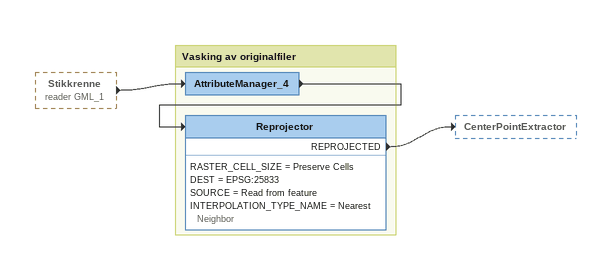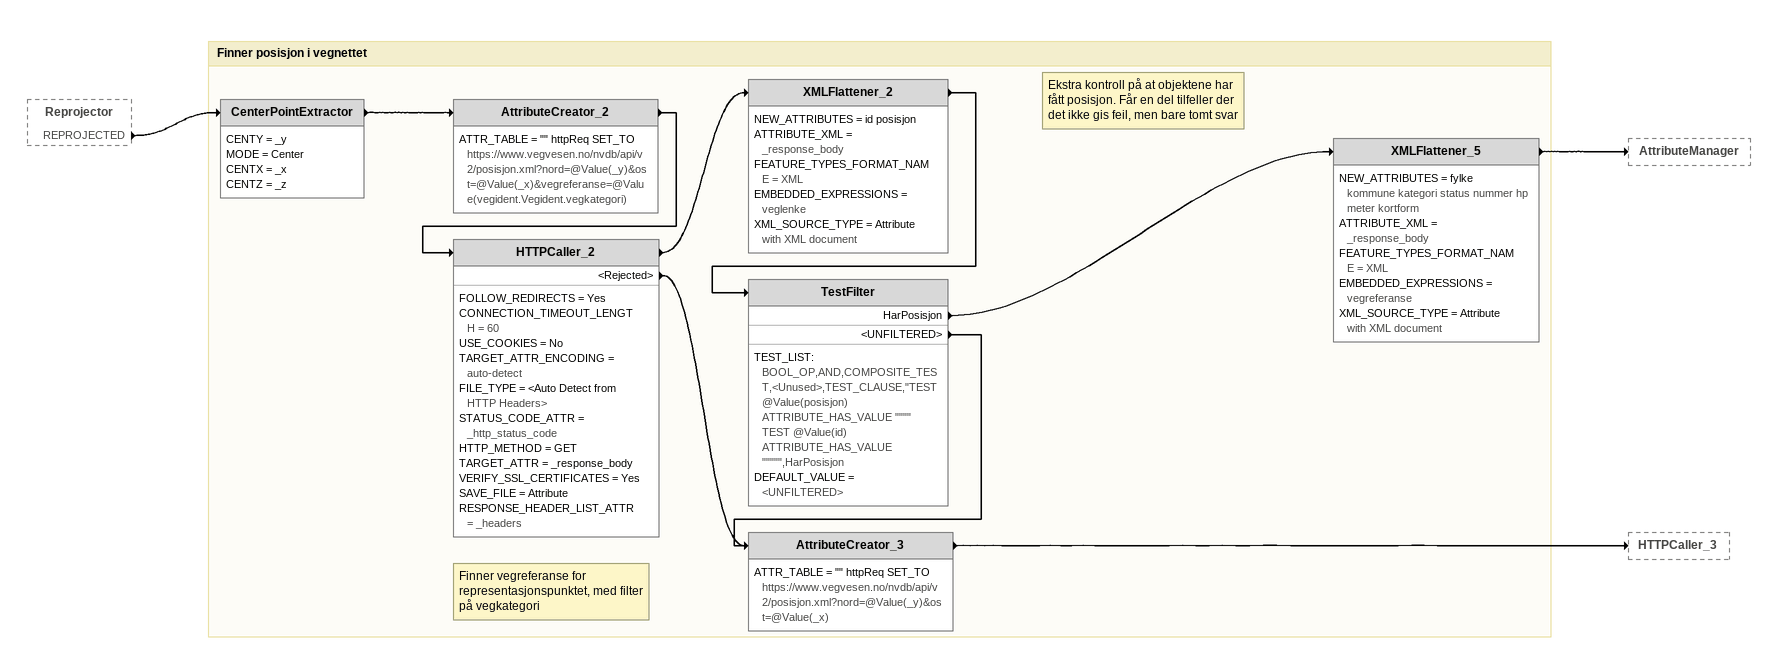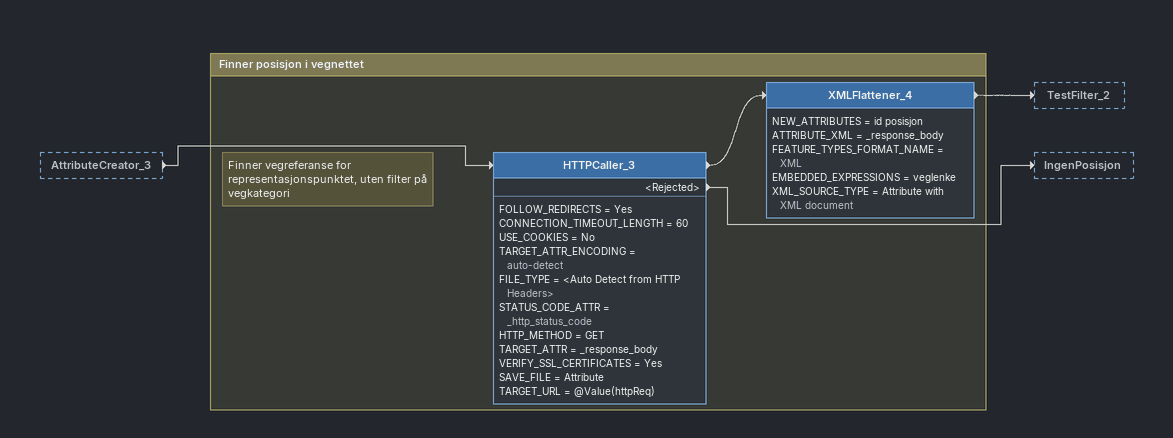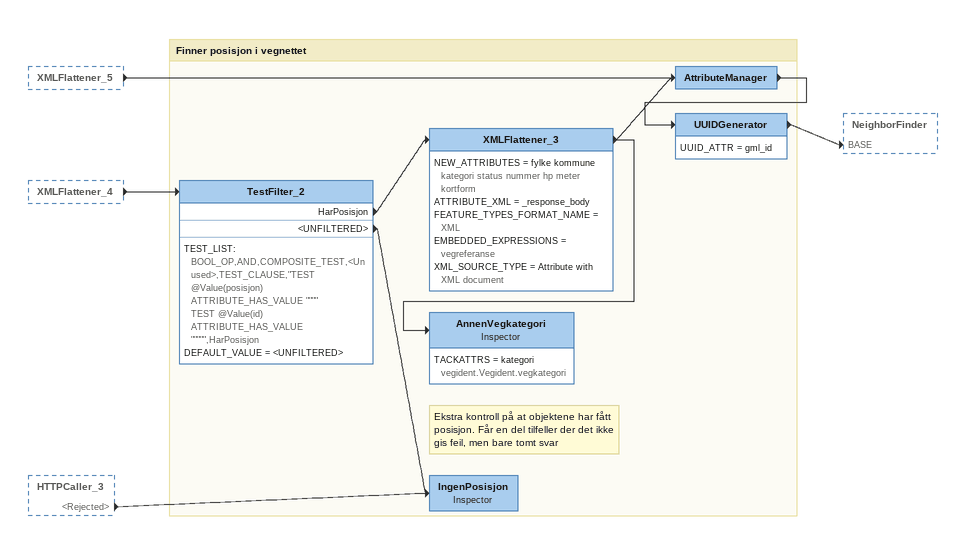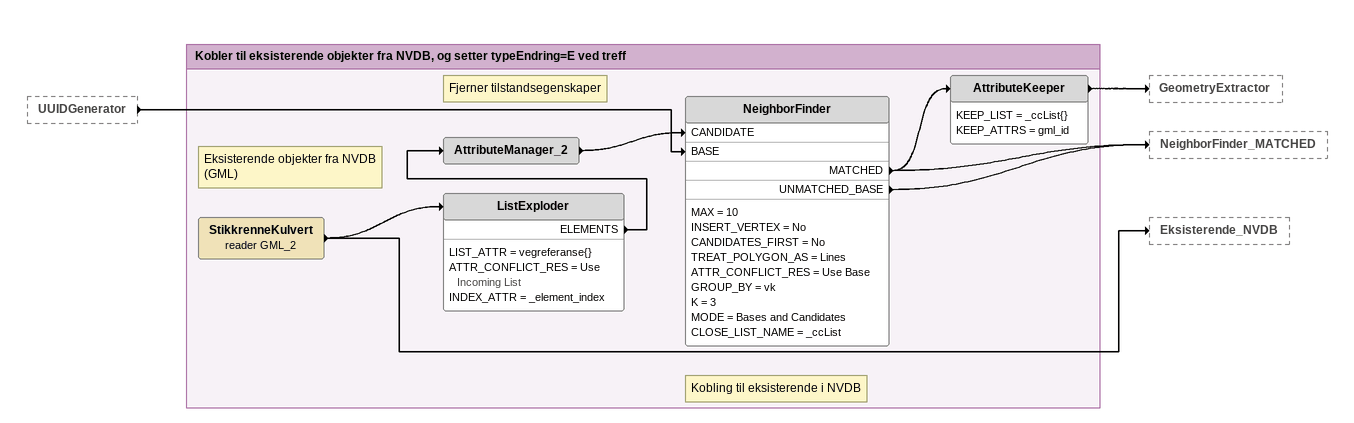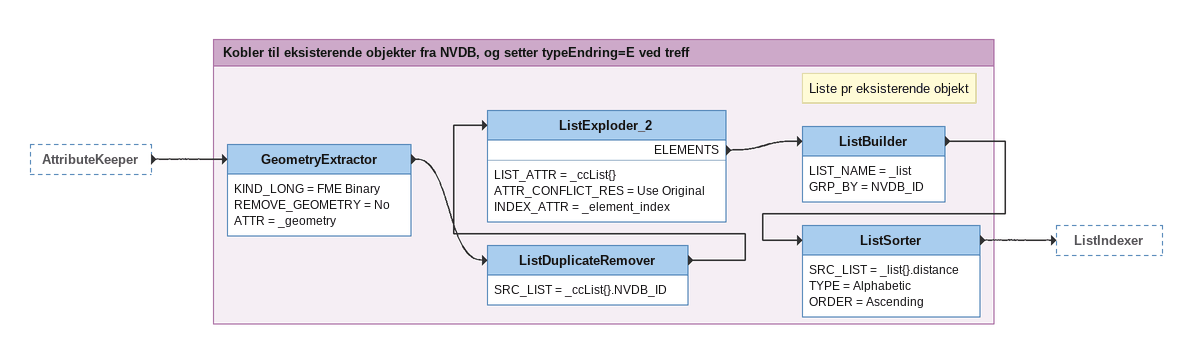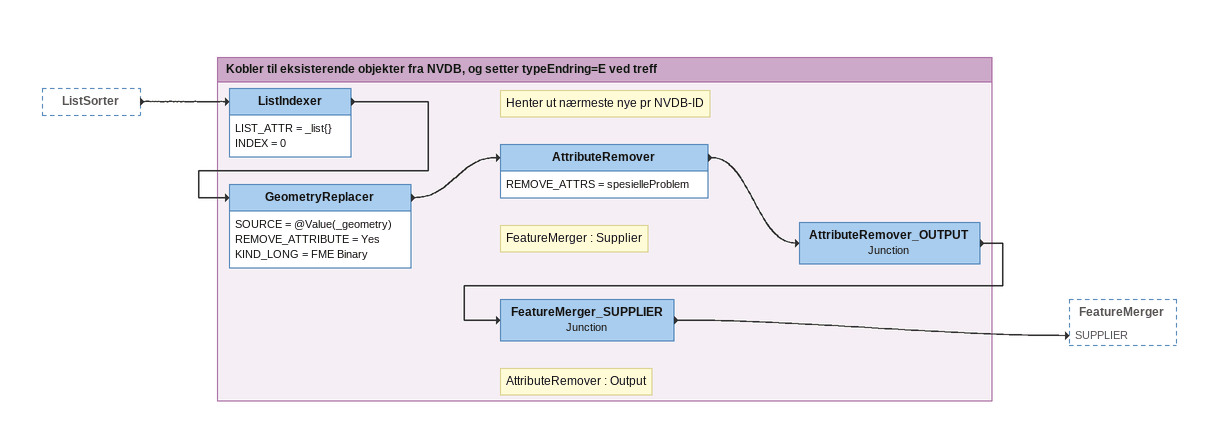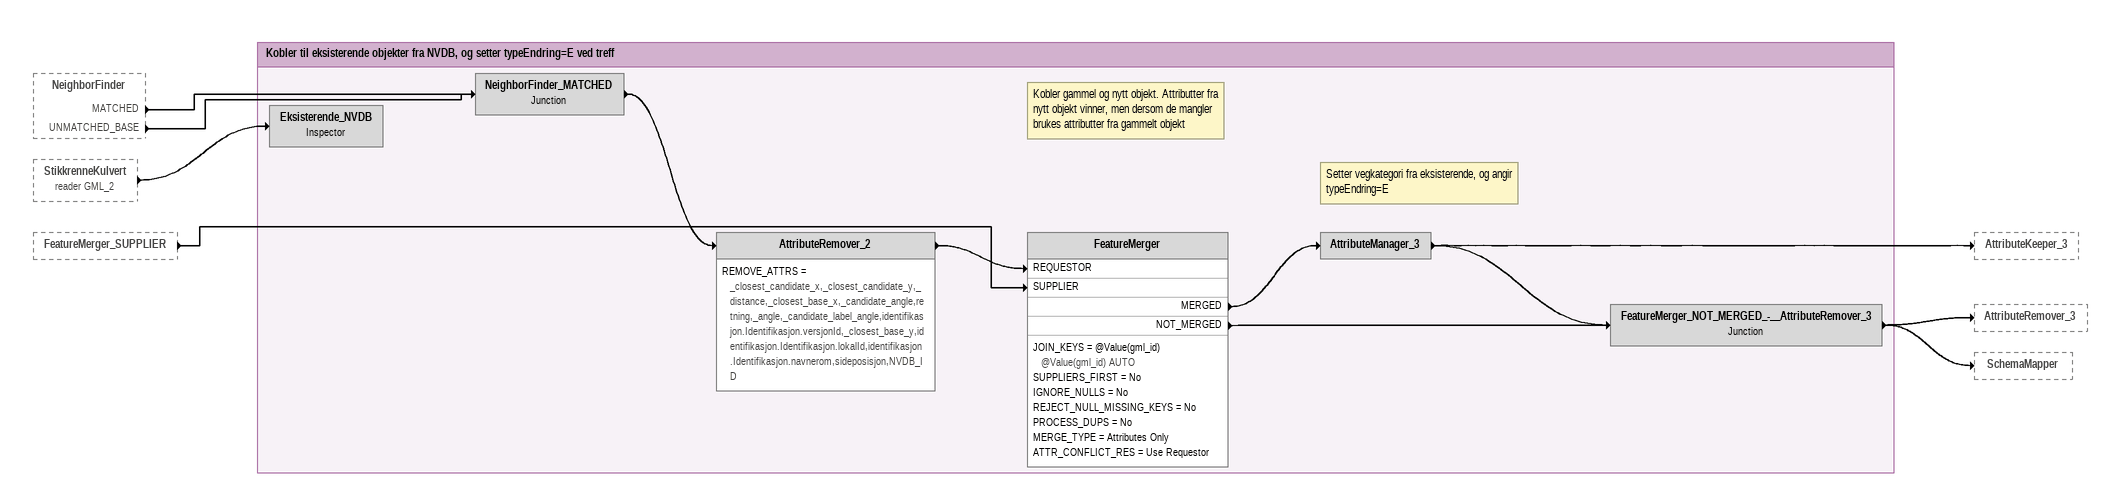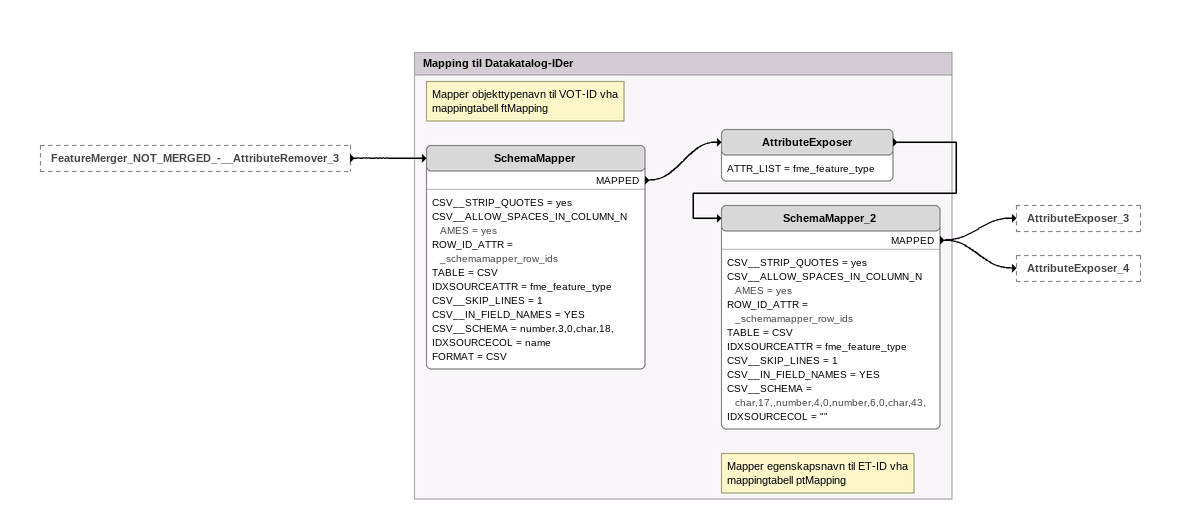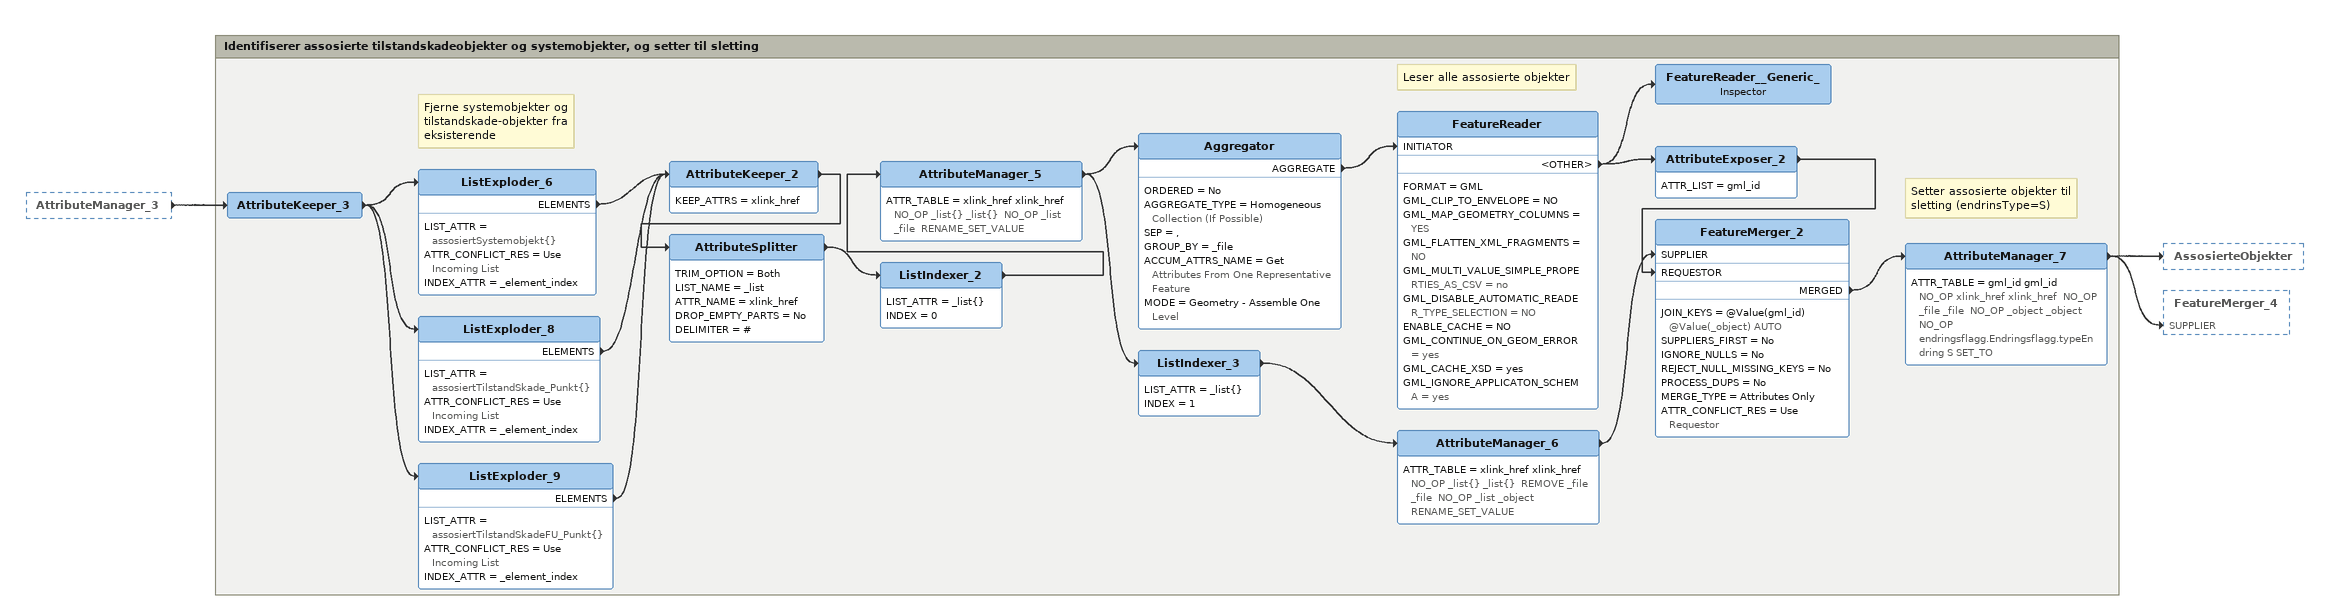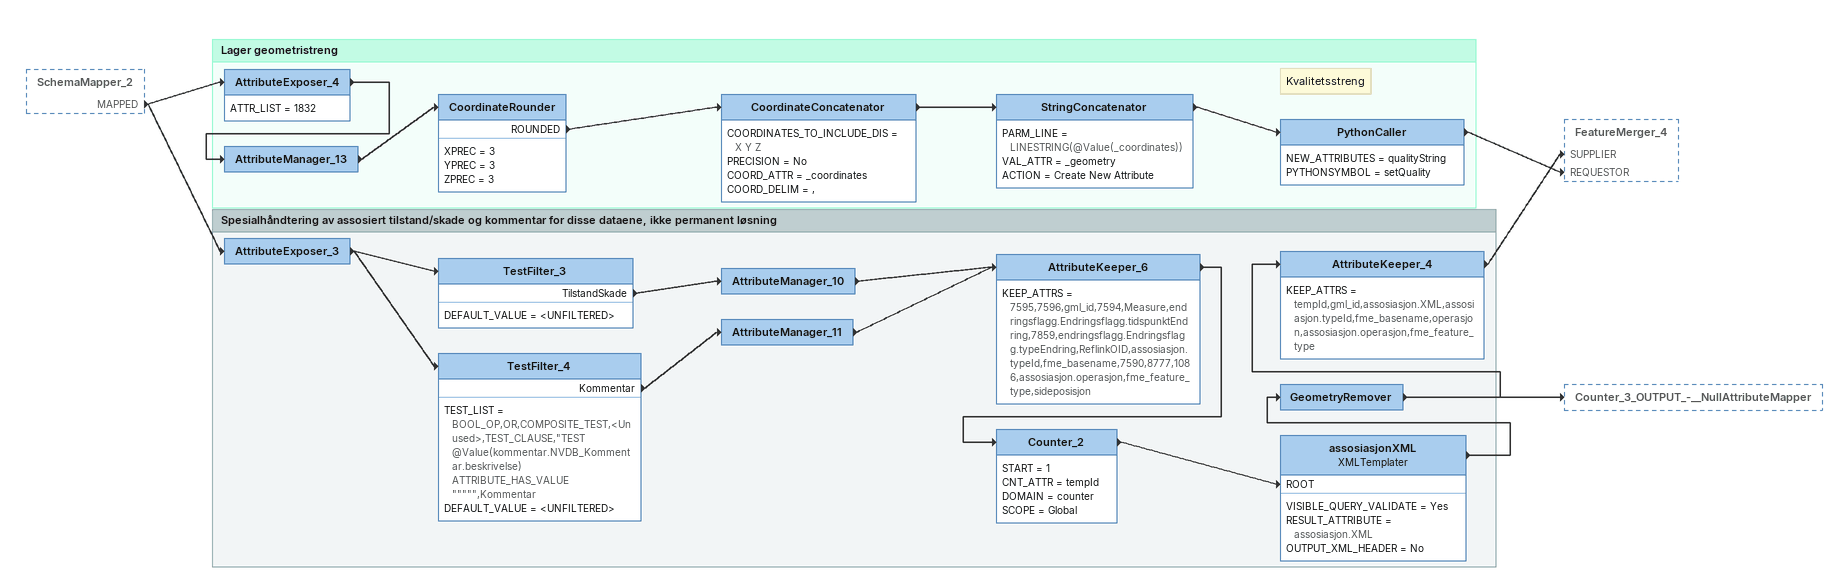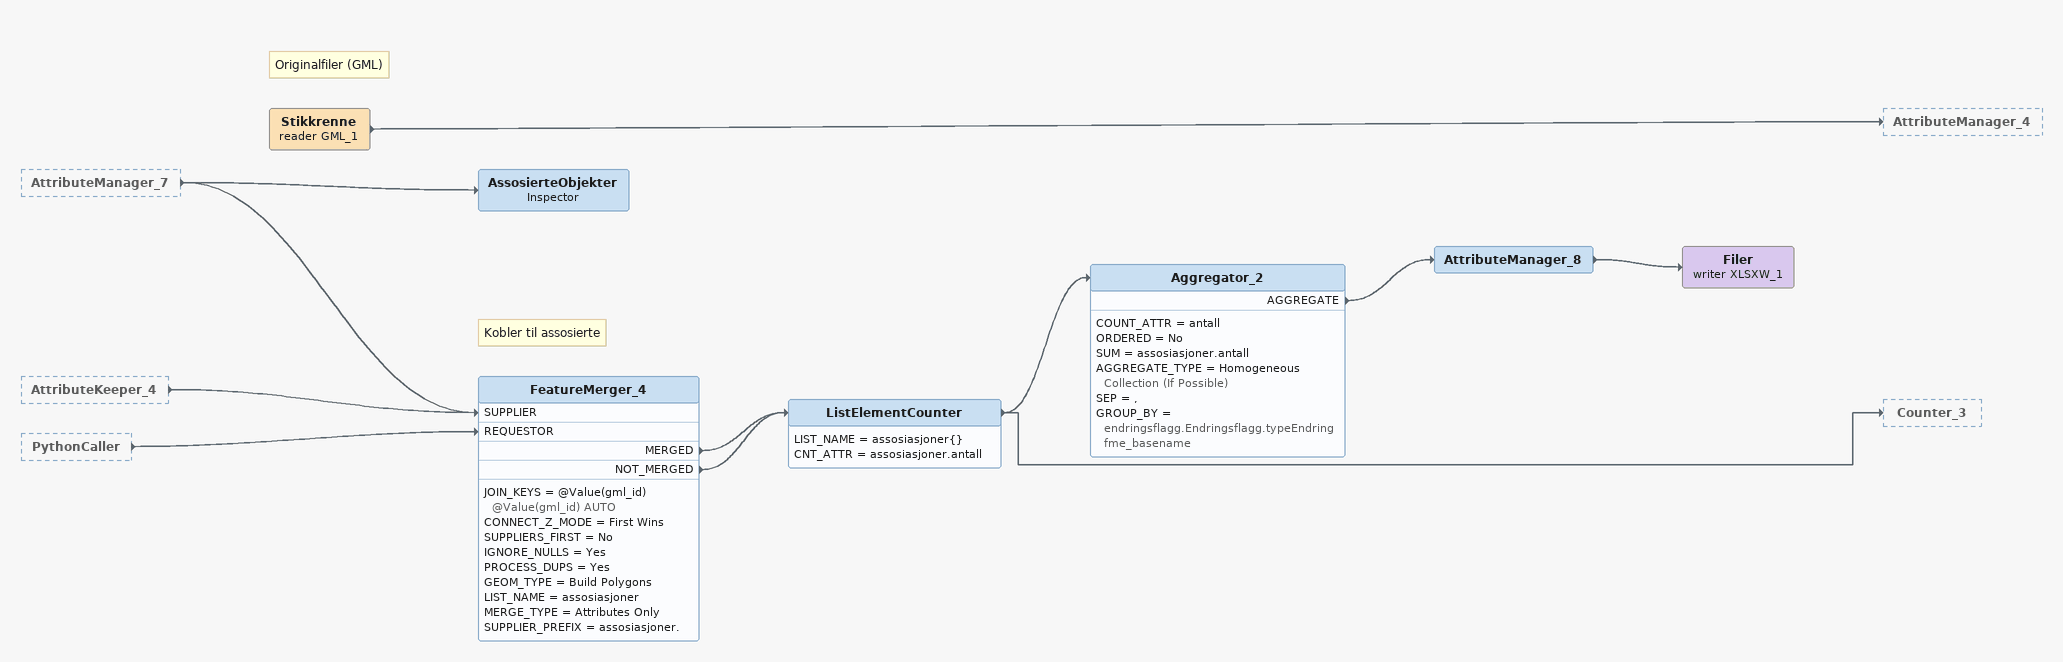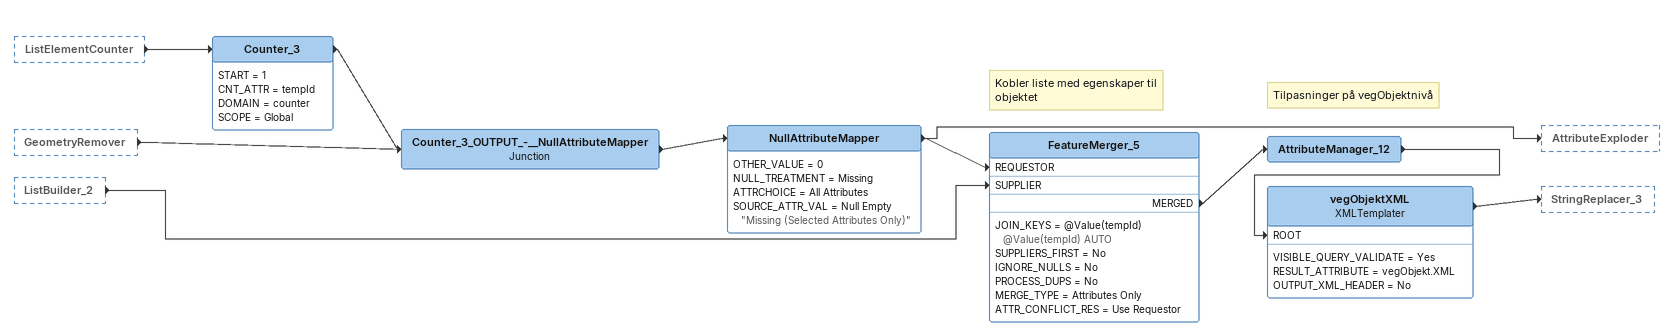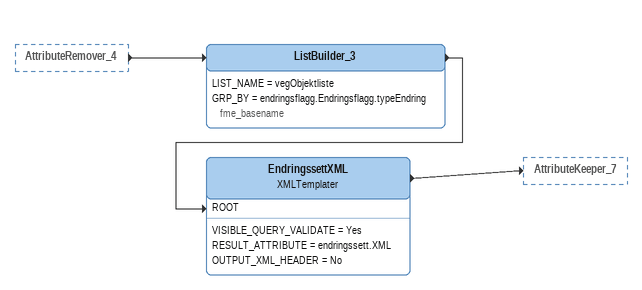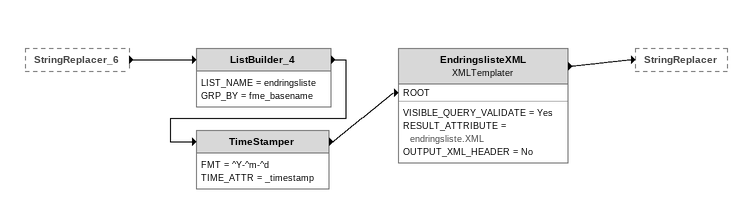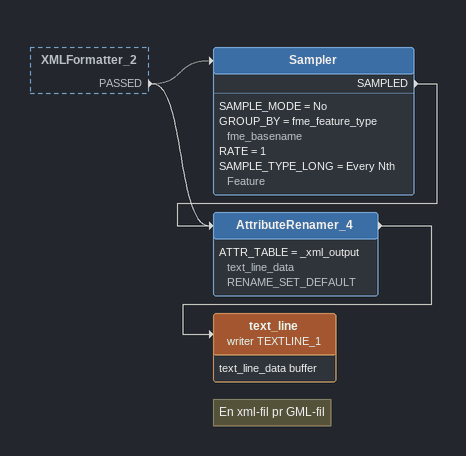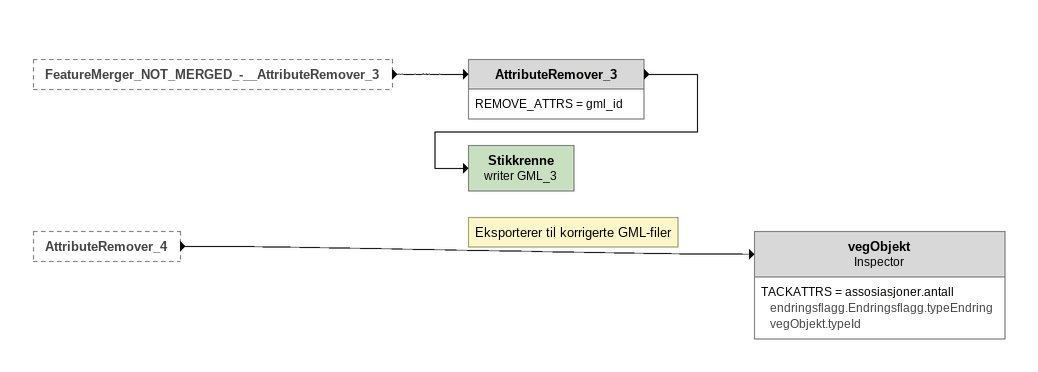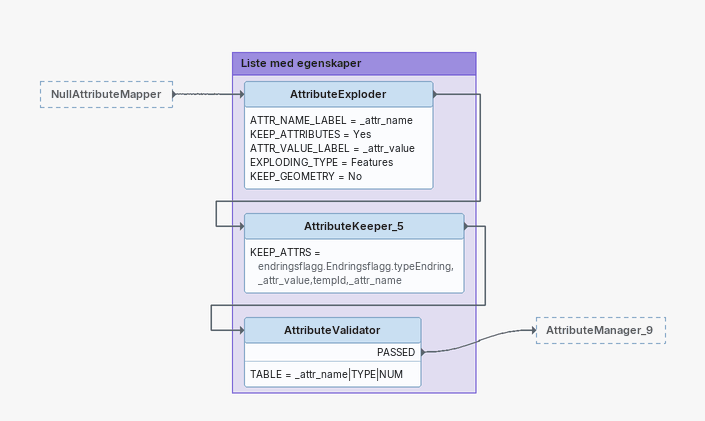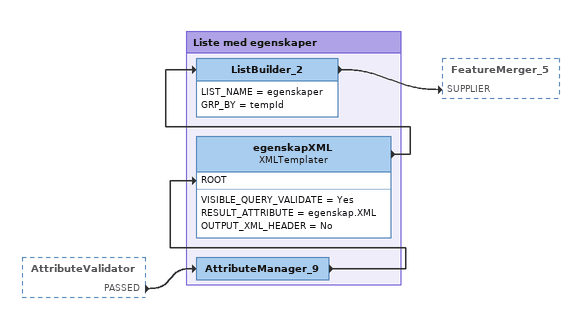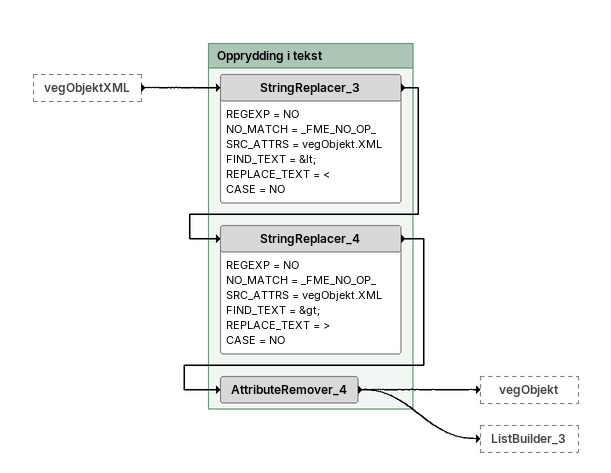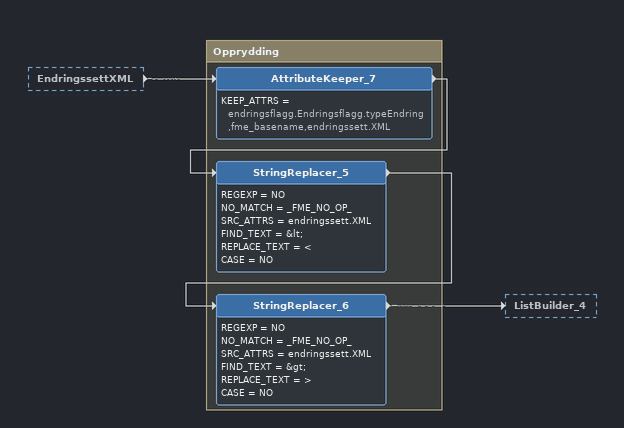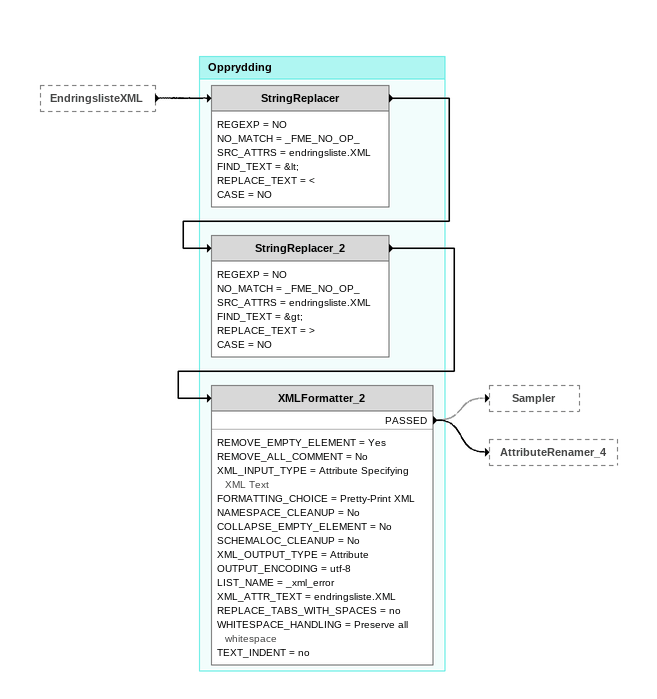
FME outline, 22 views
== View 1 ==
Stikkrenne (reader GML_1) [outside]
    -> AttributeManager_4

Bookmark: Vasking av originalfiler
AttributeManager_4
    -> Reprojector
Reprojector
    RASTER_CELL_SIZE = Preserve Cells
    DEST = EPSG:25833
    SOURCE = Read from feature
    INTERPOLATION_TYPE_NAME = Nearest Neighbor
    REPROJECTED -> CenterPointExtractor

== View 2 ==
Reprojector [outside]
    REPROJECTED -> CenterPointExtractor

Bookmark: Finner posisjon i vegnettet
CenterPointExtractor
    CENTY = _y
    MODE = Center
    CENTX = _x
    CENTZ = _z
    -> AttributeCreator_2
AttributeCreator_2
    ATTR_TABLE = "" httpReq SET_TO https://www.vegvesen.no/nvdb/api/v2/posisjon.xml?nord=@Value(_y)&ost=@Value(_x)&vegreferanse=@Value(vegident.Vegident.vegkategori)
    -> HTTPCaller_2
Note: Finner vegreferanse for representasjonspunktet, med filter på vegkategori
HTTPCaller_2
    FOLLOW_REDIRECTS = Yes
    CONNECTION_TIMEOUT_LENGTH = 60
    USE_COOKIES = No
    TARGET_ATTR_ENCODING = auto-detect
    FILE_TYPE = <Auto Detect from HTTP Headers>
    STATUS_CODE_ATTR = _http_status_code
    HTTP_METHOD = GET
    TARGET_ATTR = _response_body
    VERIFY_SSL_CERTIFICATES = Yes
    SAVE_FILE = Attribute
    RESPONSE_HEADER_LIST_ATTR = _headers
    -> XMLFlattener_2
    <Rejected> -> AttributeCreator_3
XMLFlattener_2
    NEW_ATTRIBUTES = id posisjon
    ATTRIBUTE_XML = _response_body
    FEATURE_TYPES_FORMAT_NAME = XML
    EMBEDDED_EXPRESSIONS = veglenke
    XML_SOURCE_TYPE = Attribute with XML document
    -> TestFilter
Note: Ekstra kontroll på at objektene har fått posisjon. Får en del tilfeller der det ikke gis feil, men bare tomt svar
TestFilter
    TEST_LIST:
      BOOL_OP,AND,COMPOSITE_TEST,<Unused>,TEST_CLAUSE,"TEST @Value(posisjon) ATTRIBUTE_HAS_VALUE """"
      TEST @Value(id) ATTRIBUTE_HAS_VALUE """"",HarPosisjon
    DEFAULT_VALUE = <UNFILTERED>
    HarPosisjon -> XMLFlattener_5
    <UNFILTERED> -> AttributeCreator_3
XMLFlattener_5
    NEW_ATTRIBUTES = fylke kommune kategori status nummer hp meter kortform
    ATTRIBUTE_XML = _response_body
    FEATURE_TYPES_FORMAT_NAME = XML
    EMBEDDED_EXPRESSIONS = vegreferanse
    XML_SOURCE_TYPE = Attribute with XML document
    -> AttributeManager
AttributeCreator_3
    ATTR_TABLE = "" httpReq SET_TO https://www.vegvesen.no/nvdb/api/v2/posisjon.xml?nord=@Value(_y)&ost=@Value(_x)
    -> HTTPCaller_3

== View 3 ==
AttributeCreator_3 [outside]
    -> HTTPCaller_3

Bookmark: Finner posisjon i vegnettet
Note: Finner vegreferanse for representasjonspunktet, uten filter på vegkategori
HTTPCaller_3
    FOLLOW_REDIRECTS = Yes
    CONNECTION_TIMEOUT_LENGTH = 60
    USE_COOKIES = No
    TARGET_ATTR_ENCODING = auto-detect
    FILE_TYPE = <Auto Detect from HTTP Headers>
    STATUS_CODE_ATTR = _http_status_code
    HTTP_METHOD = GET
    TARGET_ATTR = _response_body
    VERIFY_SSL_CERTIFICATES = Yes
    SAVE_FILE = Attribute
    TARGET_URL = @Value(httpReq)
    -> XMLFlattener_4
    <Rejected> -> IngenPosisjon
XMLFlattener_4
    NEW_ATTRIBUTES = id posisjon
    ATTRIBUTE_XML = _response_body
    FEATURE_TYPES_FORMAT_NAME = XML
    EMBEDDED_EXPRESSIONS = veglenke
    XML_SOURCE_TYPE = Attribute with XML document
    -> TestFilter_2

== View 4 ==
XMLFlattener_5 [outside]
    -> AttributeManager
XMLFlattener_4 [outside]
    -> TestFilter_2
HTTPCaller_3 [outside]
    <Rejected> -> IngenPosisjon

Bookmark: Finner posisjon i vegnettet
Note: Ekstra kontroll på at objektene har fått posisjon. Får en del tilfeller der det ikke gis feil, men bare tomt svar
TestFilter_2
    TEST_LIST:
      BOOL_OP,AND,COMPOSITE_TEST,<Unused>,TEST_CLAUSE,"TEST @Value(posisjon) ATTRIBUTE_HAS_VALUE """"
      TEST @Value(id) ATTRIBUTE_HAS_VALUE """"",HarPosisjon
    DEFAULT_VALUE = <UNFILTERED>
    HarPosisjon -> XMLFlattener_3
    <UNFILTERED> -> IngenPosisjon
XMLFlattener_3
    NEW_ATTRIBUTES = fylke kommune kategori status nummer hp meter kortform
    ATTRIBUTE_XML = _response_body
    FEATURE_TYPES_FORMAT_NAME = XML
    EMBEDDED_EXPRESSIONS = vegreferanse
    XML_SOURCE_TYPE = Attribute with XML document
    -> AnnenVegkategori
    -> AttributeManager
AttributeManager
    -> UUIDGenerator
UUIDGenerator
    UUID_ATTR = gml_id
    -> NeighborFinder [BASE]
AnnenVegkategori: Inspector
    TACKATTRS = kategori vegident.Vegident.vegkategori
IngenPosisjon: Inspector

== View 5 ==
UUIDGenerator [outside]
    -> NeighborFinder [BASE]

Bookmark: Kobler til eksisterende objekter fra NVDB, og setter typeEndring=E ved treff
Note: Eksisterende objekter fra NVDB (GML)
StikkrenneKulvert (reader GML_2)
    -> ListExploder
    -> Eksisterende_NVDB
ListExploder
    LIST_ATTR = vegreferanse{}
    ATTR_CONFLICT_RES = Use Incoming List
    INDEX_ATTR = _element_index
    ELEMENTS -> AttributeManager_2
Note: Fjerner tilstandsegenskaper
AttributeManager_2
    -> NeighborFinder [CANDIDATE]
Note: Kobling til eksisterende i NVDB
NeighborFinder
    MAX = 10
    INSERT_VERTEX = No
    CANDIDATES_FIRST = No
    TREAT_POLYGON_AS = Lines
    ATTR_CONFLICT_RES = Use Base
    GROUP_BY = vk
    K = 3
    MODE = Bases and Candidates
    CLOSE_LIST_NAME = _ccList
    MATCHED -> NeighborFinder_MATCHED
    MATCHED -> AttributeKeeper
    UNMATCHED_BASE -> NeighborFinder_MATCHED
AttributeKeeper
    KEEP_LIST = _ccList{}
    KEEP_ATTRS = gml_id
    -> GeometryExtractor

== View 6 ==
AttributeKeeper [outside]
    -> GeometryExtractor

Bookmark: Kobler til eksisterende objekter fra NVDB, og setter typeEndring=E ved treff
GeometryExtractor
    KIND_LONG = FME Binary
    REMOVE_GEOMETRY = No
    ATTR = _geometry
    -> ListDuplicateRemover
ListDuplicateRemover
    SRC_LIST = _ccList{}.NVDB_ID
    -> ListExploder_2
ListExploder_2
    LIST_ATTR = _ccList{}
    ATTR_CONFLICT_RES = Use Original
    INDEX_ATTR = _element_index
    ELEMENTS -> ListBuilder
Note: Liste pr eksisterende objekt
ListBuilder
    LIST_NAME = _list
    GRP_BY = NVDB_ID
    -> ListSorter
ListSorter
    SRC_LIST = _list{}.distance
    TYPE = Alphabetic
    ORDER = Ascending
    -> ListIndexer

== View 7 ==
ListSorter [outside]
    -> ListIndexer

Bookmark: Kobler til eksisterende objekter fra NVDB, og setter typeEndring=E ved treff
Note: Henter ut nærmeste nye pr NVDB-ID
ListIndexer
    LIST_ATTR = _list{}
    INDEX = 0
    -> GeometryReplacer
GeometryReplacer
    SOURCE = @Value(_geometry)
    REMOVE_ATTRIBUTE = Yes
    KIND_LONG = FME Binary
    -> AttributeRemover
AttributeRemover
    REMOVE_ATTRS = spesielleProblem
    -> AttributeRemover_OUTPUT
Note: FeatureMerger : Supplier
AttributeRemover_OUTPUT: Junction
    -> FeatureMerger_SUPPLIER
Note: AttributeRemover : Output
FeatureMerger_SUPPLIER: Junction
    -> FeatureMerger [SUPPLIER]

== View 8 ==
NeighborFinder [outside]
    MATCHED -> NeighborFinder_MATCHED
    UNMATCHED_BASE -> NeighborFinder_MATCHED
StikkrenneKulvert (reader GML_2) [outside]
    -> Eksisterende_NVDB
FeatureMerger_SUPPLIER [outside]
    -> FeatureMerger [SUPPLIER]

Bookmark: Kobler til eksisterende objekter fra NVDB, og setter typeEndring=E ved treff
NeighborFinder_MATCHED: Junction
    -> AttributeRemover_2
AttributeRemover_2
    REMOVE_ATTRS = _closest_candidate_x,_closest_candidate_y,_distance,_closest_base_x,_candidate_angle,retning,_angle,_candidate_label_angle,identifikasjon.Identifikasjon.versjonId,_closest_base_y,identifikasjon.Identifikasjon.lokalId,identifikasjon.Identifikasjon.navnerom,sideposisjon,NVDB_ID
    -> FeatureMerger [REQUESTOR]
Note: Kobler gammel og nytt objekt. Attributter fra nytt objekt vinner, men dersom de mangler brukes attributter fra gammelt objekt
FeatureMerger
    JOIN_KEYS = @Value(gml_id) @Value(gml_id) AUTO
    SUPPLIERS_FIRST = No
    IGNORE_NULLS = No
    REJECT_NULL_MISSING_KEYS = No
    PROCESS_DUPS = No
    MERGE_TYPE = Attributes Only
    ATTR_CONFLICT_RES = Use Requestor
    MERGED -> AttributeManager_3
    NOT_MERGED -> FeatureMerger_NOT_MERGED_-__AttributeRemover_3
Note: Setter vegkategori fra eksisterende, og angir typeEndring=E
AttributeManager_3
    -> FeatureMerger_NOT_MERGED_-__AttributeRemover_3
    -> AttributeKeeper_3
FeatureMerger_NOT_MERGED_-__AttributeRemover_3: Junction
    -> AttributeRemover_3
    -> SchemaMapper
Eksisterende_NVDB: Inspector

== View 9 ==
FeatureMerger_NOT_MERGED_-__AttributeRemover_3 [outside]
    -> SchemaMapper

Bookmark: Mapping til Datakatalog-IDer
Note: Mapper objekttypenavn til VOT-ID vha mappingtabell ftMapping
SchemaMapper
    CSV__STRIP_QUOTES = yes
    CSV__ALLOW_SPACES_IN_COLUMN_NAMES = yes
    ROW_ID_ATTR = _schemamapper_row_ids
    TABLE = CSV
    IDXSOURCEATTR = fme_feature_type
    CSV__SKIP_LINES = 1
    CSV__IN_FIELD_NAMES = YES
    CSV__SCHEMA = number,3,0,char,18,
    IDXSOURCECOL = name
    FORMAT = CSV
    MAPPED -> AttributeExposer
AttributeExposer
    ATTR_LIST = fme_feature_type
    -> SchemaMapper_2
Note: Mapper egenskapsnavn til ET-ID vha mappingtabell ptMapping
SchemaMapper_2
    CSV__STRIP_QUOTES = yes
    CSV__ALLOW_SPACES_IN_COLUMN_NAMES = yes
    ROW_ID_ATTR = _schemamapper_row_ids
    TABLE = CSV
    IDXSOURCEATTR = fme_feature_type
    CSV__SKIP_LINES = 1
    CSV__IN_FIELD_NAMES = YES
    CSV__SCHEMA = char,17,,number,4,0,number,6,0,char,43,
    IDXSOURCECOL = ""
    MAPPED -> AttributeExposer_3
    MAPPED -> AttributeExposer_4

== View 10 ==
AttributeManager_3 [outside]
    -> AttributeKeeper_3

Bookmark: Identifiserer assosierte tilstandskadeobjekter og systemobjekter, og setter til sletting
AttributeKeeper_3
    -> ListExploder_6
    -> ListExploder_8
    -> ListExploder_9
Note: Fjerne systemobjekter og tilstandskade-objekter fra eksisterende
ListExploder_6
    LIST_ATTR = assosiertSystemobjekt{}
    ATTR_CONFLICT_RES = Use Incoming List
    INDEX_ATTR = _element_index
    ELEMENTS -> AttributeKeeper_2
ListExploder_8
    LIST_ATTR = assosiertTilstandSkade_Punkt{}
    ATTR_CONFLICT_RES = Use Incoming List
    INDEX_ATTR = _element_index
    ELEMENTS -> AttributeKeeper_2
ListExploder_9
    LIST_ATTR = assosiertTilstandSkadeFU_Punkt{}
    ATTR_CONFLICT_RES = Use Incoming List
    INDEX_ATTR = _element_index
    ELEMENTS -> AttributeKeeper_2
AttributeKeeper_2
    KEEP_ATTRS = xlink_href
    -> AttributeSplitter
AttributeSplitter
    TRIM_OPTION = Both
    LIST_NAME = _list
    ATTR_NAME = xlink_href
    DROP_EMPTY_PARTS = No
    DELIMITER = #
    -> ListIndexer_2
ListIndexer_2
    LIST_ATTR = _list{}
    INDEX = 0
    -> AttributeManager_5
AttributeManager_5
    ATTR_TABLE = xlink_href xlink_href  NO_OP _list{} _list{}  NO_OP _list _file  RENAME_SET_VALUE
    -> ListIndexer_3
    -> Aggregator
Aggregator
    ORDERED = No
    AGGREGATE_TYPE = Homogeneous Collection (If Possible)
    SEP = ,
    GROUP_BY = _file
    ACCUM_ATTRS_NAME = Get Attributes From One Representative Feature
    MODE = Geometry - Assemble One Level
    AGGREGATE -> FeatureReader [INITIATOR]
Note: Leser alle assosierte objekter
FeatureReader
    FORMAT = GML
    GML_CLIP_TO_ENVELOPE = NO
    GML_MAP_GEOMETRY_COLUMNS = YES
    GML_FLATTEN_XML_FRAGMENTS = NO
    GML_MULTI_VALUE_SIMPLE_PROPERTIES_AS_CSV = no
    GML_DISABLE_AUTOMATIC_READER_TYPE_SELECTION = NO
    ENABLE_CACHE = NO
    GML_CONTINUE_ON_GEOM_ERROR = yes
    GML_CACHE_XSD = yes
    GML_IGNORE_APPLICATON_SCHEMA = yes
    <OTHER> -> FeatureReader__Generic_
    <OTHER> -> AttributeExposer_2
FeatureReader__Generic_: Inspector
AttributeExposer_2
    ATTR_LIST = gml_id
    -> FeatureMerger_2 [REQUESTOR]
ListIndexer_3
    LIST_ATTR = _list{}
    INDEX = 1
    -> AttributeManager_6
AttributeManager_6
    ATTR_TABLE = xlink_href xlink_href  NO_OP _list{} _list{}  REMOVE _file _file  NO_OP _list _object  RENAME_SET_VALUE
    -> FeatureMerger_2 [SUPPLIER]
FeatureMerger_2
    JOIN_KEYS = @Value(gml_id) @Value(_object) AUTO
    SUPPLIERS_FIRST = No
    IGNORE_NULLS = No
    REJECT_NULL_MISSING_KEYS = No
    PROCESS_DUPS = No
    MERGE_TYPE = Attributes Only
    ATTR_CONFLICT_RES = Use Requestor
    MERGED -> AttributeManager_7
Note: Setter assosierte objekter til sletting (endrinsType=S)
AttributeManager_7
    ATTR_TABLE = gml_id gml_id  NO_OP xlink_href xlink_href  NO_OP _file _file  NO_OP _object _object  NO_OP  endringsflagg.Endringsflagg.typeEndring S SET_TO
    -> AssosierteObjekter
    -> FeatureMerger_4 [SUPPLIER]

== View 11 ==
SchemaMapper_2 [outside]
    MAPPED -> AttributeExposer_3
    MAPPED -> AttributeExposer_4

Bookmark: Lager geometristreng
AttributeExposer_4
    ATTR_LIST = 1832
    -> AttributeManager_13
AttributeManager_13
    -> CoordinateRounder
CoordinateRounder
    XPREC = 3
    YPREC = 3
    ZPREC = 3
    ROUNDED -> CoordinateConcatenator
CoordinateConcatenator
    COORDINATES_TO_INCLUDE_DIS = X Y Z
    PRECISION = No
    COORD_ATTR = _coordinates
    COORD_DELIM = ,
    -> StringConcatenator
StringConcatenator
    PARM_LINE = LINESTRING(@Value(_coordinates))
    VAL_ATTR = _geometry
    ACTION = Create New Attribute
    -> PythonCaller
Note: Kvalitetsstreng
PythonCaller
    NEW_ATTRIBUTES = qualityString
    PYTHONSYMBOL = setQuality
    -> FeatureMerger_4 [REQUESTOR]

Bookmark: Spesialhåndtering av assosiert tilstand/skade og kommentar for disse dataene, ikke permanent løsning
AttributeExposer_3
    -> TestFilter_3
    -> TestFilter_4
TestFilter_3
    DEFAULT_VALUE = <UNFILTERED>
    TilstandSkade -> AttributeManager_10
AttributeManager_10
    -> AttributeKeeper_6
TestFilter_4
    TEST_LIST = BOOL_OP,OR,COMPOSITE_TEST,<Unused>,TEST_CLAUSE,"TEST @Value(kommentar.NVDB_Kommentar.beskrivelse) ATTRIBUTE_HAS_VALUE """"",Kommentar
    DEFAULT_VALUE = <UNFILTERED>
    Kommentar -> AttributeManager_11
AttributeManager_11
    -> AttributeKeeper_6
AttributeKeeper_6
    KEEP_ATTRS = 7595,7596,gml_id,7594,Measure,endringsflagg.Endringsflagg.tidspunktEndring,7859,endringsflagg.Endringsflagg.typeEndring,ReflinkOID,assosiasjon.typeId,fme_basename,7590,8777,1086,assosiasjon.operasjon,fme_feature_type,sideposisjon
    -> Counter_2
Counter_2
    START = 1
    CNT_ATTR = tempId
    DOMAIN = counter
    SCOPE = Global
    -> assosiasjonXML [ROOT]
assosiasjonXML: XMLTemplater
    VISIBLE_QUERY_VALIDATE = Yes
    RESULT_ATTRIBUTE = assosiasjon.XML
    OUTPUT_XML_HEADER = No
    -> GeometryRemover
GeometryRemover
    -> Counter_3_OUTPUT_-__NullAttributeMapper
    -> AttributeKeeper_4
AttributeKeeper_4
    KEEP_ATTRS = tempId,gml_id,assosiasjon.XML,assosiasjon.typeId,fme_basename,operasjon,assosiasjon.operasjon,fme_feature_type
    -> FeatureMerger_4 [SUPPLIER]

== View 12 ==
AttributeManager_7 [outside]
    -> AssosierteObjekter
    -> FeatureMerger_4 [SUPPLIER]
AttributeKeeper_4 [outside]
    -> FeatureMerger_4 [SUPPLIER]
PythonCaller [outside]
    -> FeatureMerger_4 [REQUESTOR]
Note: Originalfiler (GML)
Stikkrenne (reader GML_1)
    -> AttributeManager_4
AssosierteObjekter: Inspector
Note: Kobler til assosierte
FeatureMerger_4
    JOIN_KEYS = @Value(gml_id) @Value(gml_id) AUTO
    CONNECT_Z_MODE = First Wins
    SUPPLIERS_FIRST = No
    IGNORE_NULLS = Yes
    PROCESS_DUPS = Yes
    GEOM_TYPE = Build Polygons
    LIST_NAME = assosiasjoner
    MERGE_TYPE = Attributes Only
    SUPPLIER_PREFIX = assosiasjoner.
    MERGED -> ListElementCounter
    NOT_MERGED -> ListElementCounter
ListElementCounter
    LIST_NAME = assosiasjoner{}
    CNT_ATTR = assosiasjoner.antall
    -> Counter_3
    -> Aggregator_2
Aggregator_2
    COUNT_ATTR = antall
    ORDERED = No
    SUM = assosiasjoner.antall
    AGGREGATE_TYPE = Homogeneous Collection (If Possible)
    SEP = ,
    GROUP_BY = endringsflagg.Endringsflagg.typeEndring fme_basename
    AGGREGATE -> AttributeManager_8
AttributeManager_8
    -> Filer (writer XLSXW_1)
Filer (writer XLSXW_1)

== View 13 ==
ListElementCounter [outside]
    -> Counter_3
GeometryRemover [outside]
    -> Counter_3_OUTPUT_-__NullAttributeMapper
ListBuilder_2 [outside]
    -> FeatureMerger_5 [SUPPLIER]
Counter_3
    START = 1
    CNT_ATTR = tempId
    DOMAIN = counter
    SCOPE = Global
    -> Counter_3_OUTPUT_-__NullAttributeMapper
Counter_3_OUTPUT_-__NullAttributeMapper: Junction
    -> NullAttributeMapper
NullAttributeMapper
    OTHER_VALUE = 0
    NULL_TREATMENT = Missing
    ATTRCHOICE = All Attributes
    SOURCE_ATTR_VAL = Null Empty "Missing (Selected Attributes Only)"
    -> AttributeExploder
    -> FeatureMerger_5 [REQUESTOR]
Note: Kobler liste med egenskaper til objektet
FeatureMerger_5
    JOIN_KEYS = @Value(tempId) @Value(tempId) AUTO
    SUPPLIERS_FIRST = No
    IGNORE_NULLS = No
    PROCESS_DUPS = No
    MERGE_TYPE = Attributes Only
    ATTR_CONFLICT_RES = Use Requestor
    MERGED -> AttributeManager_12
Note: Tilpasninger på vegObjektnivå
AttributeManager_12
    -> vegObjektXML [ROOT]
vegObjektXML: XMLTemplater
    VISIBLE_QUERY_VALIDATE = Yes
    RESULT_ATTRIBUTE = vegObjekt.XML
    OUTPUT_XML_HEADER = No
    -> StringReplacer_3

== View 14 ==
AttributeRemover_4 [outside]
    -> ListBuilder_3
ListBuilder_3
    LIST_NAME = vegObjektliste
    GRP_BY = endringsflagg.Endringsflagg.typeEndring fme_basename
    -> EndringssettXML [ROOT]
EndringssettXML: XMLTemplater
    VISIBLE_QUERY_VALIDATE = Yes
    RESULT_ATTRIBUTE = endringssett.XML
    OUTPUT_XML_HEADER = No
    -> AttributeKeeper_7

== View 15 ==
StringReplacer_6 [outside]
    -> ListBuilder_4
ListBuilder_4
    LIST_NAME = endringsliste
    GRP_BY = fme_basename
    -> TimeStamper
TimeStamper
    FMT = ^Y-^m-^d
    TIME_ATTR = _timestamp
    -> EndringslisteXML [ROOT]
EndringslisteXML: XMLTemplater
    VISIBLE_QUERY_VALIDATE = Yes
    RESULT_ATTRIBUTE = endringsliste.XML
    OUTPUT_XML_HEADER = No
    -> StringReplacer

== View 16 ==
XMLFormatter_2 [outside]
    PASSED -> Sampler [off]
    PASSED -> AttributeRenamer_4
Sampler
    SAMPLE_MODE = No
    GROUP_BY = fme_feature_type fme_basename
    RATE = 1
    SAMPLE_TYPE_LONG = Every Nth Feature
    SAMPLED -> AttributeRenamer_4
AttributeRenamer_4
    ATTR_TABLE = _xml_output text_line_data RENAME_SET_DEFAULT
    -> text_line (writer TEXTLINE_1)
Note: En xml-fil pr GML-fil
text_line (writer TEXTLINE_1)
    attributes: text_line_data buffer

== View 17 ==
FeatureMerger_NOT_MERGED_-__AttributeRemover_3 [outside]
    -> AttributeRemover_3
AttributeRemover_4 [outside]
    -> vegObjekt
vegObjekt: Inspector
    TACKATTRS = assosiasjoner.antall endringsflagg.Endringsflagg.typeEndring vegObjekt.typeId
AttributeRemover_3
    REMOVE_ATTRS = gml_id
    -> Stikkrenne (writer GML_3)
Note: Eksporterer til korrigerte GML-filer
Stikkrenne (writer GML_3)

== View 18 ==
NullAttributeMapper [outside]
    -> AttributeExploder

Bookmark: Liste med egenskaper
AttributeExploder
    ATTR_NAME_LABEL = _attr_name
    KEEP_ATTRIBUTES = Yes
    ATTR_VALUE_LABEL = _attr_value
    EXPLODING_TYPE = Features
    KEEP_GEOMETRY = No
    -> AttributeKeeper_5
AttributeKeeper_5
    KEEP_ATTRS = endringsflagg.Endringsflagg.typeEndring,_attr_value,tempId,_attr_name
    -> AttributeValidator
AttributeValidator
    TABLE = _attr_name|TYPE|NUM
    PASSED -> AttributeManager_9

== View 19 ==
AttributeValidator [outside]
    PASSED -> AttributeManager_9

Bookmark: Liste med egenskaper
AttributeManager_9
    -> egenskapXML [ROOT]
egenskapXML: XMLTemplater
    VISIBLE_QUERY_VALIDATE = Yes
    RESULT_ATTRIBUTE = egenskap.XML
    OUTPUT_XML_HEADER = No
    -> ListBuilder_2
ListBuilder_2
    LIST_NAME = egenskaper
    GRP_BY = tempId
    -> FeatureMerger_5 [SUPPLIER]

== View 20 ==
vegObjektXML [outside]
    -> StringReplacer_3

Bookmark: Opprydding i tekst
StringReplacer_3
    REGEXP = NO
    NO_MATCH = _FME_NO_OP_
    SRC_ATTRS = vegObjekt.XML
    FIND_TEXT = &lt;
    REPLACE_TEXT = <
    CASE = NO
    -> StringReplacer_4
StringReplacer_4
    REGEXP = NO
    NO_MATCH = _FME_NO_OP_
    SRC_ATTRS = vegObjekt.XML
    FIND_TEXT = &gt;
    REPLACE_TEXT = >
    CASE = NO
    -> AttributeRemover_4
AttributeRemover_4
    -> vegObjekt
    -> ListBuilder_3

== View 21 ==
EndringssettXML [outside]
    -> AttributeKeeper_7

Bookmark: Opprydding
AttributeKeeper_7
    KEEP_ATTRS = endringsflagg.Endringsflagg.typeEndring,fme_basename,endringssett.XML
    -> StringReplacer_5
StringReplacer_5
    REGEXP = NO
    NO_MATCH = _FME_NO_OP_
    SRC_ATTRS = endringssett.XML
    FIND_TEXT = &lt;
    REPLACE_TEXT = <
    CASE = NO
    -> StringReplacer_6
StringReplacer_6
    REGEXP = NO
    NO_MATCH = _FME_NO_OP_
    SRC_ATTRS = endringssett.XML
    FIND_TEXT = &gt;
    REPLACE_TEXT = >
    CASE = NO
    -> ListBuilder_4

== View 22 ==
EndringslisteXML [outside]
    -> StringReplacer

Bookmark: Opprydding
StringReplacer
    REGEXP = NO
    NO_MATCH = _FME_NO_OP_
    SRC_ATTRS = endringsliste.XML
    FIND_TEXT = &lt;
    REPLACE_TEXT = <
    CASE = NO
    -> StringReplacer_2
StringReplacer_2
    REGEXP = NO
    NO_MATCH = _FME_NO_OP_
    SRC_ATTRS = endringsliste.XML
    FIND_TEXT = &gt;
    REPLACE_TEXT = >
    CASE = NO
    -> XMLFormatter_2
XMLFormatter_2
    REMOVE_EMPTY_ELEMENT = Yes
    REMOVE_ALL_COMMENT = No
    XML_INPUT_TYPE = Attribute Specifying XML Text
    FORMATTING_CHOICE = Pretty-Print XML
    NAMESPACE_CLEANUP = No
    COLLAPSE_EMPTY_ELEMENT = No
    SCHEMALOC_CLEANUP = No
    XML_OUTPUT_TYPE = Attribute
    OUTPUT_ENCODING = utf-8
    LIST_NAME = _xml_error
    XML_ATTR_TEXT = endringsliste.XML
    REPLACE_TABS_WITH_SPACES = no
    WHITESPACE_HANDLING = Preserve all whitespace
    TEXT_INDENT = no
    PASSED -> Sampler [off]
    PASSED -> AttributeRenamer_4
